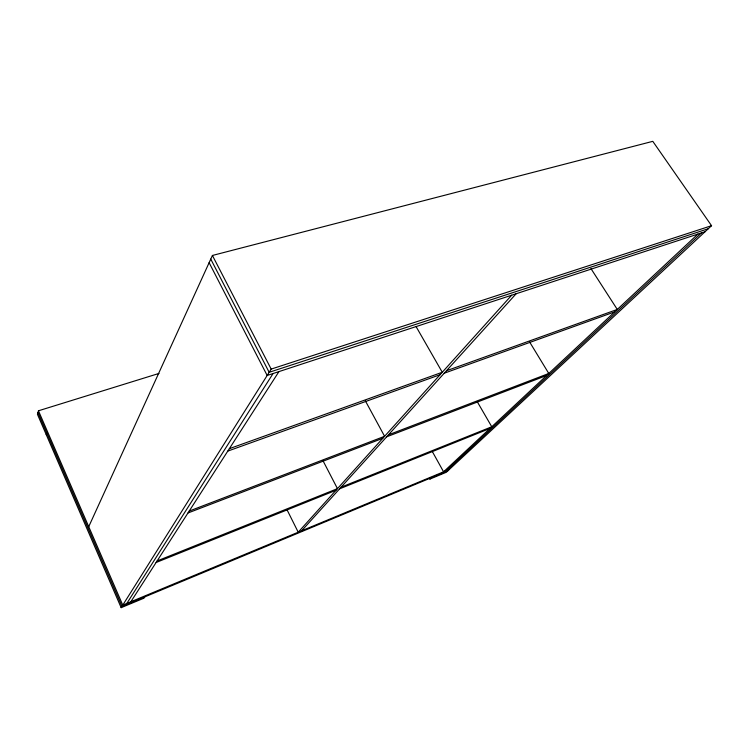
<?xml version="1.0" encoding="UTF-8"?>
<svg xmlns="http://www.w3.org/2000/svg" width="749" height="749" viewBox="0 0 749 749"><rect width="100%" height="100%" fill="white"/><g stroke="black" fill="none" stroke-linecap="round" stroke-linejoin="round"><path stroke-width="1.12" d="M158.966 373.442L38.452 410.789L37.45 414.337L121.16 607.664L143.967 598.17L144.829 596.878M46.26 434.673L46.784 432.959M88.738 526.678L212.416 255.465L652.791 141.336L711.55 225.702L446.282 472.282L429.683 479.191L431.199 477.759M121.16 607.664L271.175 369.098L711.55 225.702M126.815 603.432L273.076 373.526M130.85 601.756L278.946 371.598M511.651 295.218L298.224 532.211L286.886 509.498M301.622 530.798L516.164 293.739M697.909 234.091L443.577 471.814L432.313 451.535M446.479 470.606L701.495 232.911M449.372 469.408L122.761 605.117L38.452 410.789M447.818 470.849L121.965 606.39L37.956 412.568M157.103 560.954L337.462 488.638L323.1 460.935M341.095 487.178L491.775 426.771L477.291 401.782M156.101 562.508L335.983 490.286M339.606 488.825L489.968 428.456M187.971 512.981L382.805 438.296M386.69 436.807L546.63 375.492M189.207 511.071L384.593 436.302L365.362 400.855M388.497 434.813L548.783 373.479L529.515 341.806M229.344 448.679L442.266 372.262L416.135 326.686M446.46 370.755L617.288 309.449L590.942 268.591M227.78 451.104L440.056 374.725M444.232 373.217L614.676 311.884M705.052 231.741L267.168 375.464L209.121 262.684M708.292 228.735L269.163 372.3L210.759 259.098M212.416 255.465L271.175 369.098"/></g></svg>
